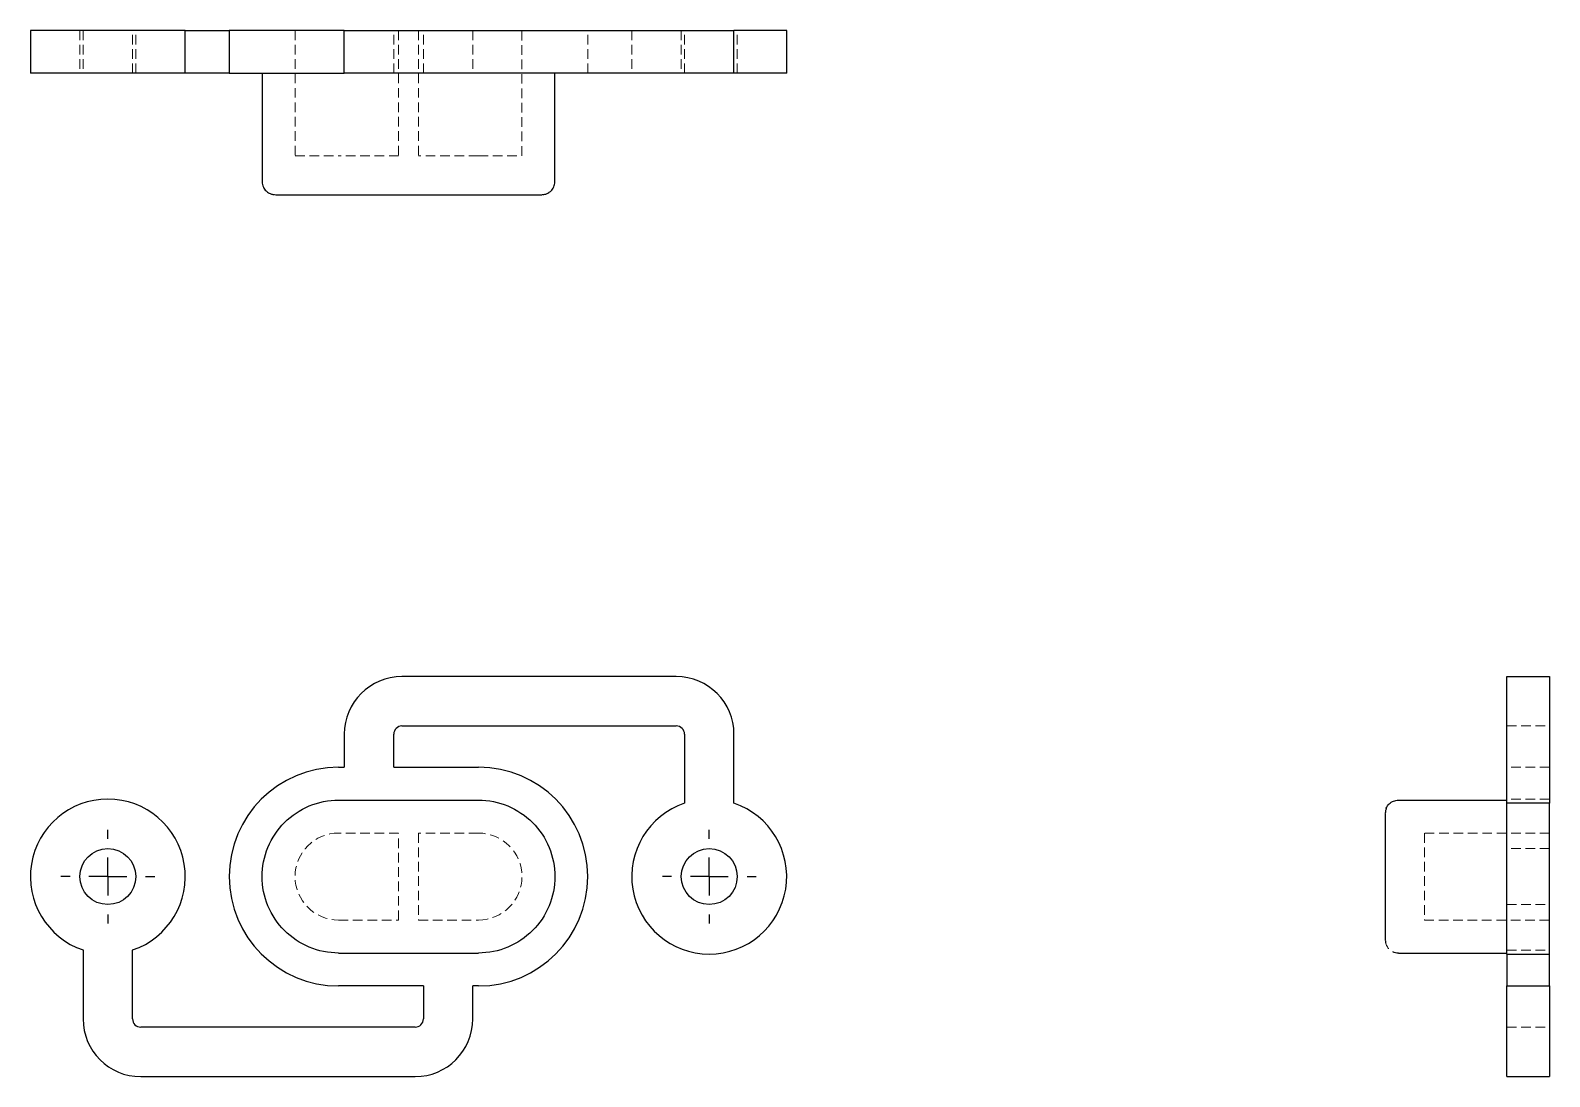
# Model space of a CAD drawing. Header units: millimetres. Extents: x 33 to 234, y 31 to 169.
import ezdxf

# ---------------------------------------------------------------- set-up
doc = ezdxf.new("R2010")
doc.units = ezdxf.units.MM
doc.linetypes.add('HIDDEN', pattern=[1.905, 1.27, -0.635])
doc.layers.add('10', color=7, linetype='Continuous')

# ---------------------------------------------------------------- blocks, each defined once
blk = doc.blocks.new('SW_CENTERMARKSYMBOL_0')
at = {"layer": '10', "color": 0}
for p, q in [((0, 5), (0, 6.2)), ((0, 0), (0, 2.5)), ((-5, 0), (-6.2, 0)), ((0, 0), (-2.5, 0)), ((0, 0), (0, -2.5)), ((0, 0), (2.5, 0)), ((5, 0), (6.2, 0)), ((0, -5), (0, -6.2))]:
    blk.add_line(p, q, dxfattribs=at)
blk = doc.blocks.new('SW_CENTERMARKSYMBOL_1')
at = {"layer": '10', "color": 0}
for p, q in [((0, 5), (0, 6.2)), ((0, 0), (0, 2.5)), ((-5, 0), (-6.2, 0)), ((0, 0), (-2.5, 0)), ((0, 0), (0, -2.5)), ((0, 0), (2.5, 0)), ((5, 0), (6.2, 0)), ((0, -5), (0, -6.2))]:
    blk.add_line(p, q, dxfattribs=at)

msp = doc.modelspace()

# ---------------------------------------------------------------- linework, layer by layer
at = {"color": 7, "linetype": 'Continuous', "lineweight": 25}
for p, q in [((33, 168.87), (33, 163.21)), ((53.48, 168.87), (33, 168.87)), ((53.48, 163.21), (53.48, 168.87)), ((53.48, 168.87), (59.29, 168.87)), ((59.29, 168.87), (59.29, 163.21)), ((73.75, 168.87), (59.29, 168.87)), ((74.5, 168.87), (73.75, 168.87)), ((74.5, 163.21), (74.5, 168.87)), ((74.5, 168.87), (82.13, 168.87)), ((82.13, 168.87), (118.4, 168.87)), ((118.4, 168.87), (126.03, 168.87)), ((126.03, 163.21), (126.03, 168.87)), ((133, 168.87), (126.03, 168.87)), ((133, 163.21), (133, 168.87)), ((53.48, 163.21), (33, 163.21)), ((59.29, 163.21), (53.48, 163.21)), ((59.29, 163.21), (73.75, 163.21)), ((63.64, 163.21), (63.64, 148.88)), ((73.75, 163.21), (74.5, 163.21)), ((82.13, 163.21), (74.5, 163.21)), ((118.4, 163.21), (82.13, 163.21)), ((102.36, 148.87), (102.36, 163.21)), ((126.03, 163.21), (118.4, 163.21)), ((133, 163.21), (126.03, 163.21)), ((73.75, 147.15), (92.25, 147.15)), ((118.4, 83.45), (82.13, 83.45)), ((228.21, 83.45), (233.87, 83.45)), ((228.21, 75.82), (228.21, 83.45)), ((233.87, 83.45), (233.87, 75.82)), ((82.13, 76.91), (118.4, 76.91)), ((74.5, 75.82), (74.5, 71.46)), ((81.04, 71.46), (81.04, 75.82)), ((119.49, 75.82), (119.49, 66.71)), ((126.03, 66.71), (126.03, 75.82)), ((228.21, 66.71), (228.21, 75.82)), ((233.87, 75.82), (233.87, 66.71)), ((73.75, 71.46), (74.5, 71.46)), ((81.04, 71.46), (92.25, 71.46)), ((73.75, 67.11), (92.25, 67.11)), ((213.9, 67.11), (228.21, 67.11)), ((228.21, 46.76), (228.21, 66.71)), ((233.87, 66.71), (228.21, 66.71)), ((233.87, 46.76), (233.87, 66.71)), ((39.97, 47.29), (39.97, 38.18)), ((46.51, 38.18), (46.51, 47.29)), ((73.75, 46.89), (92.25, 46.89)), ((213.9, 46.89), (228.21, 46.89)), ((228.21, 46.76), (233.87, 46.76)), ((228.21, 46.76), (228.21, 42.54)), ((233.87, 42.54), (233.87, 46.76)), ((84.96, 42.54), (73.75, 42.54)), ((84.96, 42.54), (84.96, 38.18)), ((92.25, 42.54), (91.5, 42.54)), ((91.5, 38.18), (91.5, 42.54)), ((228.21, 42.54), (233.87, 42.54)), ((228.21, 38.18), (228.21, 42.54)), ((233.87, 42.54), (233.87, 38.18)), ((228.21, 30.55), (228.21, 38.18)), ((233.87, 38.18), (233.87, 30.55)), ((83.87, 37.09), (47.6, 37.09)), ((47.6, 30.55), (83.87, 30.55)), ((228.21, 30.55), (233.87, 30.55))]:
    msp.add_line(p, q, dxfattribs=at)
at = {"color": 7, "linetype": 'HIDDEN', "lineweight": 18}
for p, q in [((39.54, 168.87), (39.54, 163.21)), ((39.97, 168.87), (39.97, 163.21)), ((46.51, 163.21), (46.51, 168.87)), ((46.95, 163.21), (46.95, 168.87)), ((68, 168.87), (68, 152.31)), ((81.04, 163.21), (81.04, 168.87)), ((81.69, 168.87), (81.69, 152.31)), ((84.31, 168.87), (84.31, 152.31)), ((84.96, 163.21), (84.96, 168.87)), ((91.5, 168.87), (91.5, 163.21)), ((98, 152.31), (98, 168.87)), ((106.71, 163.21), (106.71, 168.87)), ((112.52, 168.87), (112.52, 163.21)), ((119.05, 168.87), (119.05, 163.21)), ((119.49, 163.21), (119.49, 168.87)), ((126.46, 163.21), (126.46, 168.87)), ((68, 152.31), (73.75, 152.31)), ((81.69, 152.31), (73.75, 152.31)), ((92.25, 152.31), (84.31, 152.31)), ((92.25, 152.31), (98, 152.31)), ((228.21, 76.91), (233.87, 76.91)), ((233.87, 71.46), (228.21, 71.46)), ((233.87, 67.24), (228.21, 67.24)), ((212.15, 65.36), (212.28, 66.01)), ((81.69, 62.75), (73.75, 62.75)), ((81.69, 51.25), (81.69, 62.75)), ((84.31, 62.75), (84.31, 51.25)), ((92.25, 62.75), (84.31, 62.75)), ((233.87, 62.75), (217.31, 62.75)), ((217.31, 62.75), (217.31, 51.25)), ((233.87, 60.7), (228.21, 60.7)), ((228.21, 53.3), (233.87, 53.3)), ((73.75, 51.25), (81.69, 51.25)), ((84.31, 51.25), (92.25, 51.25)), ((217.31, 51.25), (233.87, 51.25)), ((228.21, 47.29), (233.87, 47.29)), ((228.21, 37.09), (233.87, 37.09))]:
    msp.add_line(p, q, dxfattribs=at)
at = {"color": 7, "linetype": 'Continuous', "lineweight": 25}
for centre in [(43.24, 57), (122.76, 57)]:
    msp.add_circle(centre, 3.7, dxfattribs=at)
for centre, radius, start, end in [((82.13, 75.82), 7.63, 90, 180), ((118.4, 75.82), 7.63, 360, 90), ((82.13, 75.82), 1.09, 90, 180), ((118.4, 75.82), 1.09, 0, 90), ((73.75, 57), 14.46, 90, 270), ((92.25, 57), 14.46, 270, 90), ((43.24, 57), 10.24, 288.6115, 251.3885), ((122.76, 57), 10.24, 108.6115, 71.3885), ((47.6, 38.18), 7.63, 180, 270), ((47.6, 38.18), 1.09, 180, 270), ((83.87, 38.18), 7.63, 270, 0), ((83.87, 38.18), 1.09, 270, 0)]:
    msp.add_arc(centre, radius, start, end, dxfattribs=at)
at = {"color": 7, "linetype": 'HIDDEN', "lineweight": 18}
for centre, start, end in [((73.75, 57), 90, 270), ((92.25, 57), 270, 90)]:
    msp.add_arc(centre, 5.75, start, end, dxfattribs=at)
at = {"color": 7, "linetype": 'Continuous', "lineweight": 25}
for points, knots in [([(63.65, 148.89), (63.65, 148.89), (63.63, 148.75), (63.68, 148.5), (63.79, 148.17), (63.95, 147.89), (64.15, 147.66), (64.36, 147.48), (64.57, 147.35), (64.78, 147.26), (64.96, 147.2), (65.12, 147.17), (65.23, 147.16), (65.28, 147.16), (65.29, 147.15)], [0, 0, 0, 0, 0.009239, 0.153143, 0.284712, 0.406214, 0.518848, 0.622879, 0.717981, 0.803324, 0.877573, 0.938931, 0.985386, 1, 1, 1, 1]), ([(100.69, 147.15), (100.72, 147.16), (100.83, 147.16), (101.03, 147.2), (101.29, 147.28), (101.56, 147.42), (101.82, 147.62), (102.04, 147.88), (102.22, 148.18), (102.32, 148.52), (102.37, 148.76), (102.36, 148.89), (102.35, 148.89)], [0, 0, 0, 0, 0.027972, 0.132123, 0.219441, 0.337702, 0.472674, 0.592628, 0.722965, 0.857526, 0.993999, 1, 1, 1, 1]), ([(65.39, 147.15), (65.39, 147.15), (65.33, 147.15), (65.52, 147.15), (65.97, 147.15), (66.75, 147.15), (67.8, 147.15), (69.07, 147.15), (70.53, 147.15), (72.11, 147.15), (73.2, 147.15), (73.75, 147.15)], [0, 0, 0, 0, 0.0006806, 0.1255954, 0.2505102, 0.3754251, 0.50034, 0.6252549, 0.7501699, 0.8750849, 1, 1, 1, 1]), ([(92.25, 147.15), (93.35, 147.15), (94.44, 147.15), (96.46, 147.15), (97.39, 147.15), (98.94, 147.15), (99.56, 147.15), (100.4, 147.15), (100.61, 147.15), (100.61, 147.15)], [0, 0, 0, 0, 0.25, 0.25, 0.5, 0.5, 0.75, 0.75, 1, 1, 1, 1]), ([(73.75, 46.89), (72.43, 46.89), (71.1, 47.16), (68.66, 48.17), (67.54, 48.92), (65.67, 50.79), (64.92, 51.91), (63.91, 54.36), (63.64, 55.68), (63.64, 58.32), (63.91, 59.64), (64.92, 62.09), (65.67, 63.21), (67.54, 65.08), (68.66, 65.83), (71.1, 66.84), (72.43, 67.11), (73.75, 67.11)], [0, 0, 0, 0, 0.125, 0.125, 0.25, 0.25, 0.375, 0.375, 0.5, 0.5, 0.625, 0.625, 0.75, 0.75, 0.875, 0.875, 1, 1, 1, 1]), ([(92.25, 67.11), (93.57, 67.11), (94.9, 66.84), (97.34, 65.83), (98.46, 65.08), (100.33, 63.21), (101.08, 62.09), (102.09, 59.64), (102.36, 58.32), (102.36, 55.68), (102.09, 54.36), (101.08, 51.91), (100.33, 50.79), (98.46, 48.92), (97.34, 48.17), (94.9, 47.16), (93.57, 46.89), (92.25, 46.89)], [0, 0, 0, 0, 0.125, 0.125, 0.25, 0.25, 0.375, 0.375, 0.5, 0.5, 0.625, 0.625, 0.75, 0.75, 0.875, 0.875, 1, 1, 1, 1]), ([(212.28, 66.01), (212.28, 66.02), (212.33, 66.25), (212.65, 66.62), (213.21, 67.03), (213.67, 67.08), (213.9, 67.11)], [0, 0, 0, 0, 0.009259, 0.339506, 0.669753, 1, 1, 1, 1]), ([(212.27, 65.99), (212.26, 65.97), (212.23, 65.88), (212.19, 65.74), (212.17, 65.59), (212.16, 65.5), (212.15, 65.45), (212.15, 65.44)], [0, 0, 0, 0, 0.156297, 0.486438, 0.754312, 0.950614, 1, 1, 1, 1]), ([(212.15, 65.36), (212.15, 65.36), (212.15, 65.14), (212.15, 64.31), (212.15, 63.69), (212.15, 62.14), (212.15, 61.21), (212.15, 59.19), (212.15, 58.09), (212.15, 55.91), (212.15, 54.81), (212.15, 52.79), (212.15, 51.86), (212.15, 50.31), (212.15, 49.69), (212.15, 48.86), (212.15, 48.64), (212.15, 48.64)], [0, 0, 0, 0, 0.125, 0.125, 0.25, 0.25, 0.375, 0.375, 0.5, 0.5, 0.625, 0.625, 0.75, 0.75, 0.875, 0.875, 1, 1, 1, 1]), ([(212.15, 48.55), (212.15, 48.54), (212.16, 48.51), (212.16, 48.43), (212.18, 48.33), (212.2, 48.25), (212.21, 48.22)], [0, 0, 0, 0, 0.01535, 0.299752, 0.691185, 1, 1, 1, 1])]:
    msp.add_open_spline(points, degree=3, knots=knots, dxfattribs=at)
at = {"color": 7, "linetype": 'HIDDEN', "lineweight": 18}
msp.add_open_spline([(212.15, 48.64), (212.15, 48.32), (212.24, 48.01), (212.57, 47.47), (212.8, 47.24), (213.08, 47.1)], degree=3, knots=[0, 0, 0, 0, 0.5, 0.5, 1, 1, 1, 1], dxfattribs=at)
at = {"color": 7, "linetype": 'Continuous', "lineweight": 25}
msp.add_open_spline([(213.08, 47.1), (213.33, 46.96), (213.61, 46.9), (213.9, 46.9)], degree=3, dxfattribs=at)

# ---------------------------------------------------------------- block references
at = {"layer": '10'}
for name, p in [('SW_CENTERMARKSYMBOL_1', (43.24, 57)), ('SW_CENTERMARKSYMBOL_0', (122.76, 57))]:
    msp.add_blockref(name, p, dxfattribs=at)

doc.saveas('drawing.dxf')
